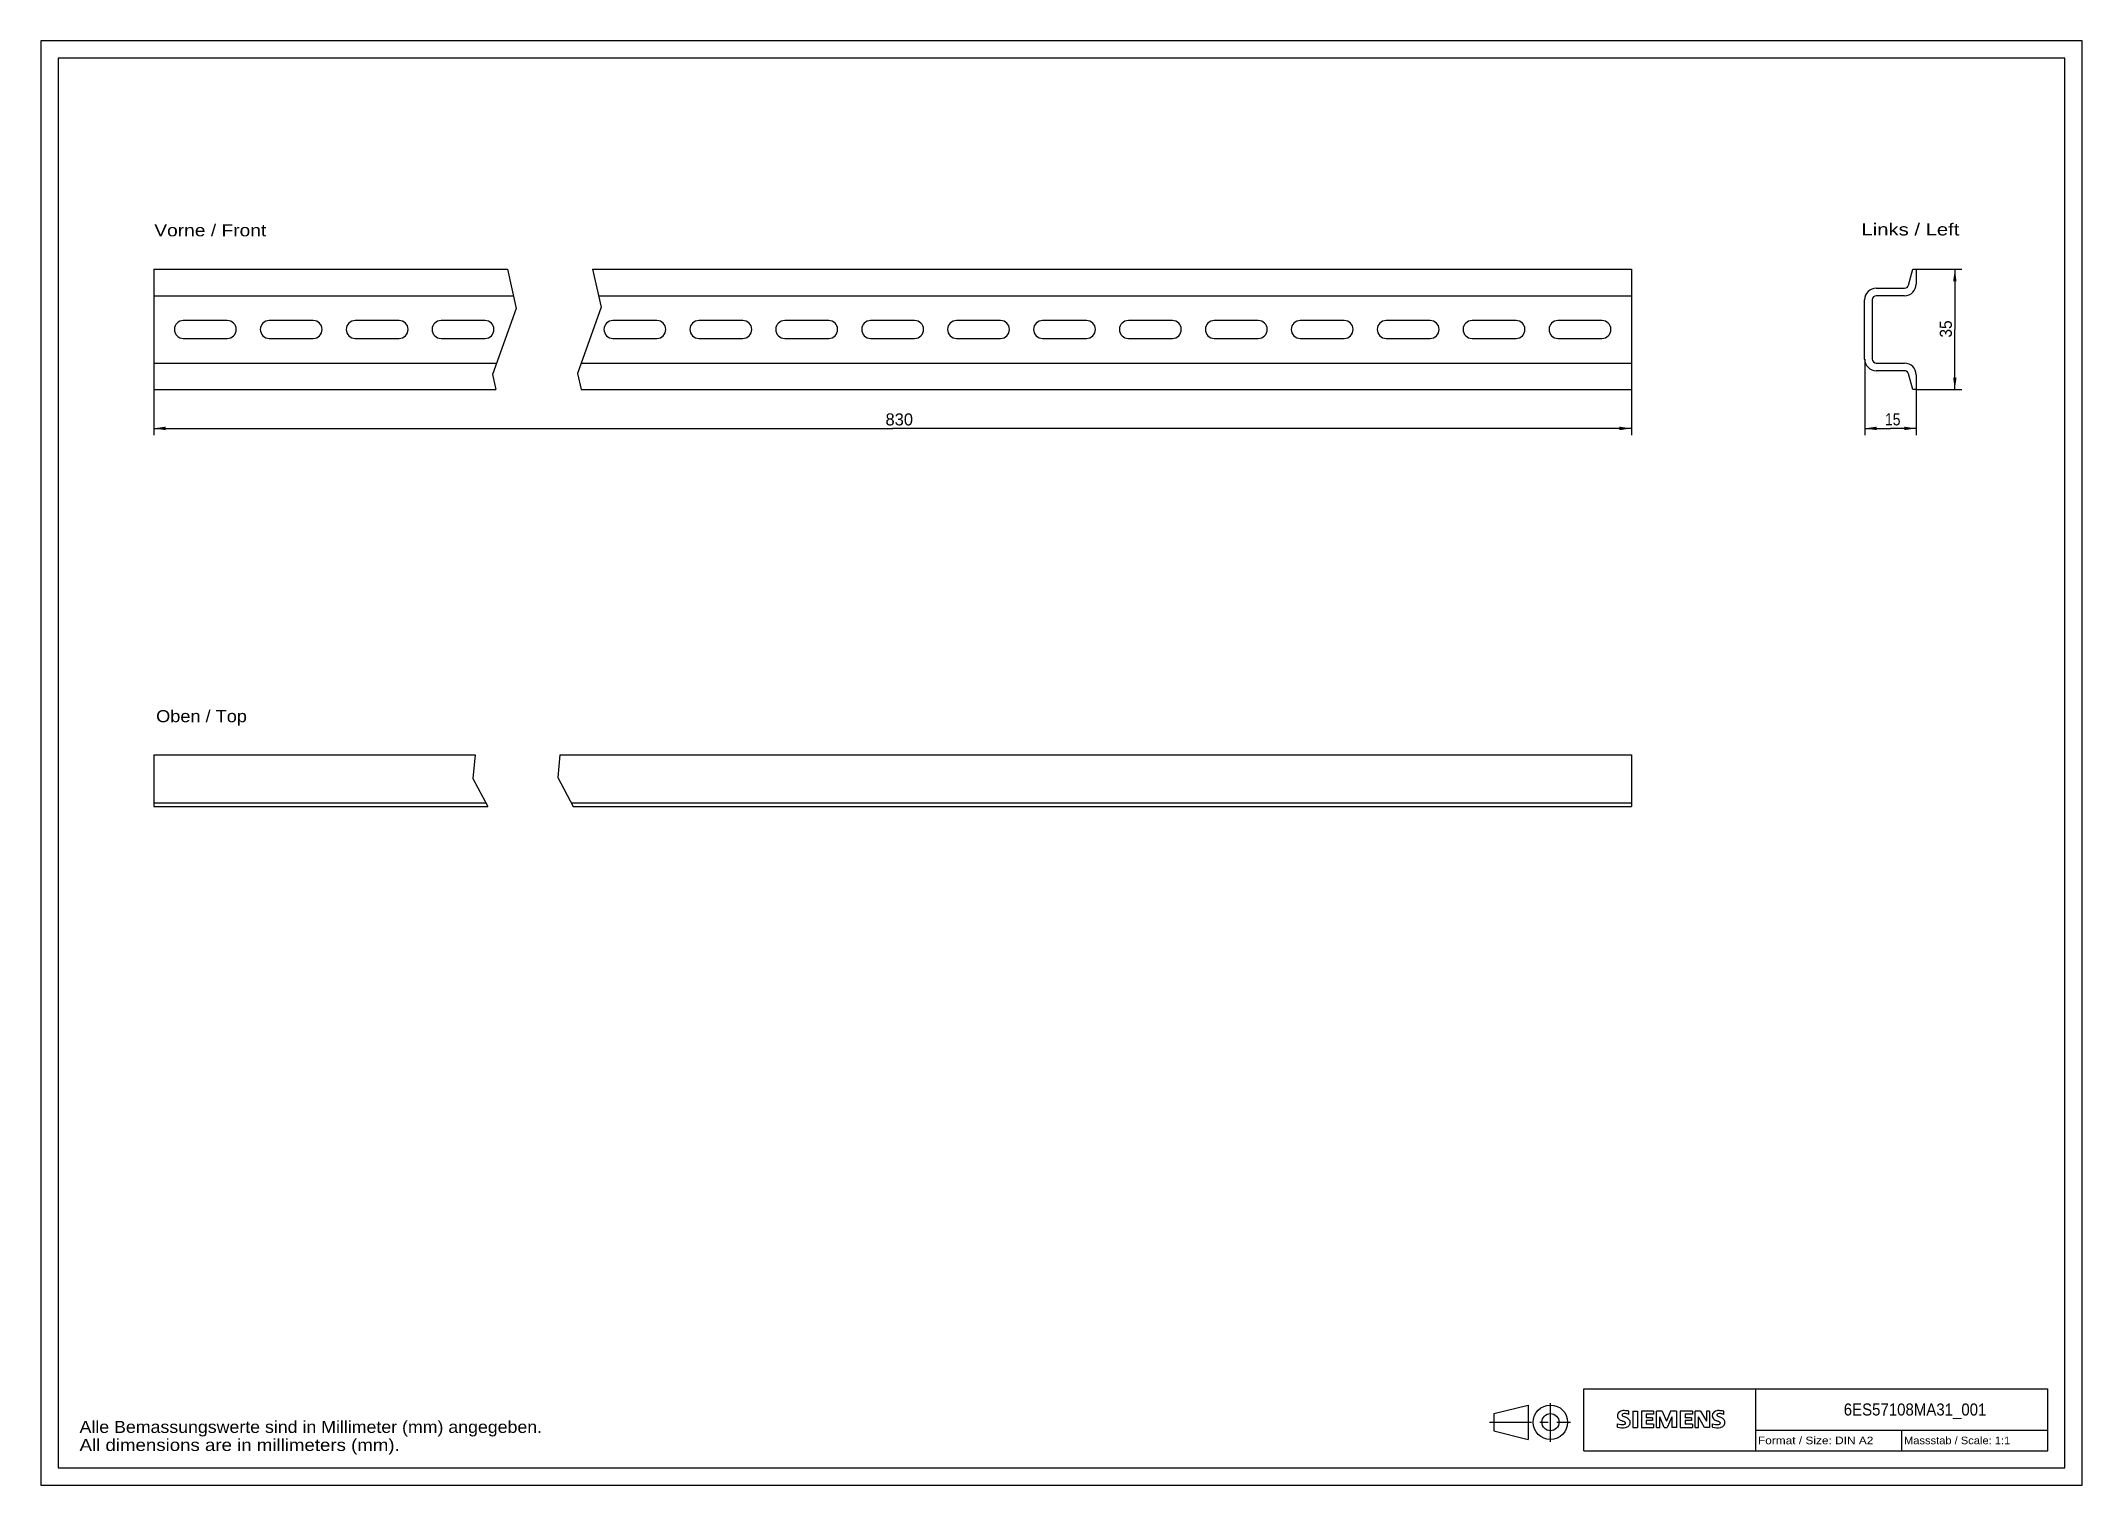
# Model space of a CAD drawing. Extents: x 0 to 594, y 0 to 420.
import ezdxf
from ezdxf.enums import TextEntityAlignment as Align

# ---------------------------------------------------------------- set-up
doc = ezdxf.new("R2010")
doc.units = 0
doc.header["$LTSCALE"] = 32.67
doc.linetypes.add('CENTER', pattern=[0.6, 0.375, -0.075, 0.075, -0.075])
doc.layers.get('0').update_dxf_attribs({"linetype": 'CONTINUOUS'})
for name, color, linetype in [('10000_FRONT', 7, 'CONTINUOUS'), ('10100_DIM_FRONT', 7, 'CONTINUOUS'), ('10300_FRONT_GERMAN_ENGLISH', 7, 'CONTINUOUS'), ('11000_LEFT', 7, 'CONTINUOUS'), ('11100_DIM_LEFT', 7, 'CONTINUOUS'), ('11300_LEFT_GERMAN_ENGLISH', 7, 'CONTINUOUS'), ('13000_TOP', 7, 'CONTINUOUS'), ('13300_TOP_GERMAN_ENGLISH', 7, 'CONTINUOUS'), ('90000_FRAME', 7, 'CONTINUOUS'), ('91000_TIP', 7, 'CONTINUOUS')]:
    doc.layers.add(name, color=color, linetype=linetype)
doc.dimstyles.get("Standard").update_dxf_attribs({"dimtxt": 2.5, "dimasz": 2.5, "dimexe": 1.25, "dimexo": 0.625, "dimtad": 1, "dimcen": 2.5, "dimazin": 3, "dimtfac": 1, "dimtmove": 0, "dimatfit": 3})

# ---------------------------------------------------------------- blocks, each defined once
blk = doc.blocks.new('*D0')
at = {"layer": '11100_DIM_LEFT', "color": 7, "linetype": 'CONTINUOUS'}
for p, q in [((530.71, 327.47), (530.71, 305.3)), ((545.71, 318.57), (545.71, 305.3)), ((530.71, 307.3), (538.21, 307.3)), ((545.71, 307.3), (538.21, 307.3))]:
    blk.add_line(p, q, dxfattribs=at)
for points in [[(534.21, 307.8), (530.71, 307.3), (534.21, 306.8)], [(542.21, 306.8), (545.71, 307.3), (542.21, 307.8)]]:
    blk.add_solid(points, dxfattribs=at)
blk.add_text('15', height=3.5, dxfattribs=at).set_placement((536.63, 308.17), (541.13, 308.17), align=Align.FIT)
blk = doc.blocks.new('*D1')
at = {"layer": '11100_DIM_LEFT', "color": 7, "linetype": 'CONTINUOUS'}
for p, q in [((545.71, 353.57), (558.95, 353.57)), ((556.95, 353.57), (556.95, 336.07)), ((556.95, 318.57), (556.95, 336.07)), ((545.71, 318.57), (558.95, 318.57))]:
    blk.add_line(p, q, dxfattribs=at)
for points in [[(557.45, 350.07), (556.95, 353.57), (556.45, 350.07)], [(556.45, 322.07), (556.95, 318.57), (557.45, 322.07)]]:
    blk.add_solid(points, dxfattribs=at)
blk.add_text('35', height=3.5, rotation=90, dxfattribs=at).set_placement((556.08, 333.71), (556.08, 338.71), align=Align.FIT)
blk = doc.blocks.new('*D2')
at = {"layer": '10100_DIM_FRONT', "color": 7, "linetype": 'CONTINUOUS'}
for p, q in [((32.86, 318.57), (32.86, 305.3)), ((462.86, 318.57), (462.86, 305.3)), ((32.86, 307.3), (247.86, 307.3)), ((462.86, 307.3), (247.86, 307.3))]:
    blk.add_line(p, q, dxfattribs=at)
for points in [[(36.36, 307.8), (32.86, 307.3), (36.36, 306.8)], [(459.36, 306.8), (462.86, 307.3), (459.36, 307.8)]]:
    blk.add_solid(points, dxfattribs=at)
blk.add_text('830', height=3.5, dxfattribs=at).set_placement((245.79, 308.17), (253.79, 308.17), align=Align.FIT)

msp = doc.modelspace()

# ---------------------------------------------------------------- linework, layer by layer
at = {"layer": '10000_FRONT', "color": 7, "linetype": 'CONTINUOUS'}
for p, q in [((32.865, 353.574), (32.865, 318.574)), ((32.865, 353.574), (135.766, 353.574)), ((135.766, 353.574), (138.358, 342.211)), ((160.526, 353.574), (163.049, 342.512)), ((160.526, 353.574), (462.865, 353.574)), ((462.865, 353.574), (462.865, 318.574)), ((32.865, 345.88), (137.521, 345.88)), ((162.281, 345.88), (462.865, 345.88)), ((54.265, 338.674), (41.465, 338.674)), ((79.265, 338.674), (66.465, 338.674)), ((104.265, 338.674), (91.465, 338.674)), ((129.265, 338.674), (116.465, 338.674)), ((138.358, 342.211), (131.432, 322.94)), ((163.049, 342.512), (156.123, 323.241)), ((179.265, 338.674), (166.465, 338.674)), ((204.265, 338.674), (191.465, 338.674)), ((229.265, 338.674), (216.465, 338.674)), ((254.265, 338.674), (241.465, 338.674)), ((279.265, 338.674), (266.465, 338.674)), ((304.265, 338.674), (291.465, 338.674)), ((329.265, 338.674), (316.465, 338.674)), ((354.265, 338.674), (341.465, 338.674)), ((379.265, 338.674), (366.465, 338.674)), ((404.265, 338.674), (391.465, 338.674)), ((429.265, 338.674), (416.465, 338.674)), ((454.265, 338.674), (441.465, 338.674)), ((41.465, 333.474), (54.265, 333.474)), ((66.465, 333.474), (79.265, 333.474)), ((91.465, 333.474), (104.265, 333.474)), ((116.465, 333.474), (129.265, 333.474)), ((166.465, 333.474), (179.265, 333.474)), ((191.465, 333.474), (204.265, 333.474)), ((216.465, 333.474), (229.265, 333.474)), ((241.465, 333.474), (254.265, 333.474)), ((266.465, 333.474), (279.265, 333.474)), ((291.465, 333.474), (304.265, 333.474)), ((316.465, 333.474), (329.265, 333.474)), ((341.465, 333.474), (354.265, 333.474)), ((366.465, 333.474), (379.265, 333.474)), ((391.465, 333.474), (404.265, 333.474)), ((416.465, 333.474), (429.265, 333.474)), ((441.465, 333.474), (454.265, 333.474)), ((32.865, 326.269), (132.629, 326.269)), ((131.432, 322.94), (132.428, 318.574)), ((156.123, 323.241), (157.188, 318.574)), ((157.211, 326.269), (462.865, 326.269)), ((32.865, 318.574), (132.428, 318.574)), ((157.188, 318.574), (462.865, 318.574))]:
    msp.add_line(p, q, dxfattribs=at)
for centre, start, end in [((41.465, 336.074), 90, 270), ((54.265, 336.074), 270, 90), ((66.465, 336.074), 90, 270), ((79.265, 336.074), 270, 90), ((91.465, 336.074), 90, 270), ((104.265, 336.074), 270, 90), ((116.465, 336.074), 90, 270), ((129.265, 336.074), 270, 90), ((166.465, 336.074), 90, 270), ((179.265, 336.074), 270, 90), ((191.465, 336.074), 90, 270), ((204.265, 336.074), 270, 90), ((216.465, 336.074), 90, 270), ((229.265, 336.074), 270, 90), ((241.465, 336.074), 90, 270), ((254.265, 336.074), 270, 90), ((266.465, 336.074), 90, 270), ((279.265, 336.074), 270, 90), ((291.465, 336.074), 90, 270), ((304.265, 336.074), 270, 90), ((316.465, 336.074), 90, 270), ((329.265, 336.074), 270, 90), ((341.465, 336.074), 90, 270), ((354.265, 336.074), 270, 90), ((366.465, 336.074), 90, 270), ((379.265, 336.074), 270, 90), ((391.465, 336.074), 90, 270), ((404.265, 336.074), 270, 90), ((416.465, 336.074), 90, 270), ((429.265, 336.074), 270, 90), ((441.465, 336.074), 90, 270), ((454.265, 336.074), 270, 90)]:
    msp.add_arc(centre, 2.6, start, end, dxfattribs=at)
at = {"layer": '11000_LEFT', "color": 7, "linetype": 'CONTINUOUS'}
for p, q in [((543.473, 348.963), (544.708, 353.574)), ((544.708, 353.574), (545.708, 353.574)), ((545.708, 353.574), (545.708, 349.274)), ((530.708, 327.469), (530.708, 344.68)), ((532.903, 344.68), (532.903, 327.469)), ((534.103, 348.074), (542.314, 348.074)), ((542.314, 345.88), (534.103, 345.88)), ((534.103, 326.269), (542.314, 326.269)), ((542.314, 324.074), (534.103, 324.074)), ((544.708, 318.574), (543.473, 323.185)), ((545.708, 322.874), (545.708, 318.574)), ((545.708, 318.574), (544.708, 318.574))]:
    msp.add_line(p, q, dxfattribs=at)
for centre, radius, start, end in [((534.103, 344.68), 3.395, 90, 180), ((534.103, 344.68), 1.2, 90, 180), ((542.314, 349.274), 3.395, 270, 360), ((542.314, 349.274), 1.2, 270, 345), ((534.103, 327.469), 3.395, 180, 270), ((534.103, 327.469), 1.2, 180, 270), ((542.314, 322.874), 3.395, 0, 90), ((542.314, 322.874), 1.2, 15, 90)]:
    msp.add_arc(centre, radius, start, end, dxfattribs=at)
at = {"layer": '13000_TOP', "color": 7, "linetype": 'CONTINUOUS'}
for p, q in [((32.865, 212.397), (32.865, 197.397)), ((32.865, 212.397), (126.373, 212.397)), ((126.373, 212.397), (125.711, 205.507)), ((151.035, 212.397), (150.402, 205.808)), ((151.035, 212.397), (462.865, 212.397)), ((462.865, 212.397), (462.865, 197.397)), ((125.711, 205.507), (130.028, 197.397)), ((150.402, 205.808), (154.879, 197.397)), ((32.865, 198.397), (129.495, 198.397)), ((32.865, 197.397), (130.028, 197.397)), ((154.347, 198.397), (462.865, 198.397)), ((154.879, 197.397), (462.865, 197.397))]:
    msp.add_line(p, q, dxfattribs=at)
at = {"layer": '90000_FRAME', "color": 7, "linetype": 'CONTINUOUS'}
for p, q in [((0, 420), (0, 0)), ((594, 420), (0, 420)), ((594, 0), (594, 420)), ((5, 415), (5, 5)), ((589, 415), (5, 415)), ((589, 5), (589, 415)), ((449, 28), (584, 28)), ((449, 10), (449, 28)), ((499, 10), (499, 28)), ((584, 10), (584, 28)), ((458.803, 16.892), (458.803, 17.842)), ((458.994, 20.969), (459.268, 21.243)), ((462.13, 20.552), (462.13, 21.502)), ((463.223, 21.55), (464.649, 21.55)), ((463.223, 21.55), (463.223, 16.797)), ((464.649, 21.55), (464.649, 16.797)), ((469.26, 21.55), (465.742, 21.55)), ((465.742, 21.55), (465.742, 16.797)), ((469.26, 20.671), (467.121, 20.671)), ((467.121, 20.671), (467.121, 19.601)), ((468.975, 19.601), (467.121, 19.601)), ((468.975, 18.817), (467.121, 18.817)), ((467.121, 18.817), (467.121, 17.7)), ((468.975, 19.601), (468.975, 18.817)), ((469.26, 21.55), (469.26, 20.671)), ((471.827, 21.55), (470.115, 21.55)), ((470.115, 16.797), (470.115, 21.55)), ((472.397, 16.749), (471.066, 19.839)), ((471.066, 16.797), (471.066, 19.839)), ((471.827, 21.55), (473.062, 18.651)), ((474.251, 21.55), (473.062, 18.651)), ((474.583, 19.886), (473.253, 16.749)), ((475.962, 21.55), (474.251, 21.55)), ((474.583, 19.886), (474.583, 16.797)), ((475.962, 21.55), (475.962, 16.797)), ((480.573, 21.55), (477.055, 21.55)), ((477.055, 21.55), (477.055, 16.797)), ((480.573, 20.671), (478.434, 20.671)), ((478.434, 20.671), (478.434, 19.601)), ((480.287, 19.601), (478.434, 19.601)), ((480.287, 18.817), (478.434, 18.817)), ((478.434, 18.817), (478.434, 17.7)), ((480.287, 19.601), (480.287, 18.817)), ((480.573, 21.55), (480.573, 20.671)), ((482.949, 21.55), (481.404, 21.55)), ((481.404, 16.797), (481.404, 21.55)), ((484.066, 16.797), (482.355, 19.839)), ((482.355, 16.797), (482.355, 19.839)), ((482.949, 21.55), (484.637, 18.603)), ((485.587, 21.55), (484.637, 21.55)), ((484.637, 21.55), (484.637, 18.603)), ((485.587, 21.55), (485.587, 16.797)), ((486.395, 16.892), (486.395, 17.842)), ((489.723, 20.552), (489.723, 21.502)), ((463.223, 16.797), (464.649, 16.797)), ((465.742, 16.797), (469.307, 16.797)), ((469.307, 17.7), (467.121, 17.7)), ((469.307, 17.7), (469.307, 16.797)), ((470.115, 16.797), (471.066, 16.797)), ((472.397, 16.749), (473.253, 16.749)), ((475.962, 16.797), (474.583, 16.797)), ((477.055, 16.797), (480.62, 16.797)), ((480.62, 17.7), (478.434, 17.7)), ((480.62, 17.7), (480.62, 16.797)), ((481.404, 16.797), (482.355, 16.797)), ((485.587, 16.797), (484.066, 16.797)), ((499, 16), (584, 16)), ((541.5, 10), (541.5, 16)), ((449, 10), (584, 10)), ((0, 0), (594, 0)), ((5, 5), (589, 5))]:
    msp.add_line(p, q, dxfattribs=at)
for centre, radius, start, end in [((460.062, 20.195), 1.309, 164.197486, 195.802514), ((459.894, 20.303), 1.12, 142.813918, 167.152295), ((460, 20.155), 1.239, 194.795219, 225.717655), ((460.048, 20.854), 3.259, 247.530021, 280.757952), ((460.24, 19.996), 1.581, 121.214095, 141.525477), ((460.604, 20.861), 2.166, 227.311928, 242.704032), ((460.619, 19.307), 2.367, 86.221802, 120.42726), ((464.459, 28.395), 10.629, 242.86201, 247.104203), ((460.407, 20.421), 0.303, 154.440035, 221.82017), ((460.486, 20.342), 0.41, 102.828783, 149.225964), ((460.817, 20.807), 0.866, 222.776039, 239.036243), ((453.663, 2.602), 17.332, 65.341467, 67.399777), ((461.719, 22.403), 2.699, 240.0482, 251.377967), ((460.903, 18.6), 2.202, 84.040006, 103.342766), ((460.35, 12.611), 9.068, 78.682705, 87.31476), ((458.31, 13.477), 6.859, 59.902027, 68.203648), ((460.792, 18.029), 0.34, 305.503221, 72.46529), ((460.562, 16.182), 4.642, 70.262586, 82.952419), ((460.986, 18.115), 1.505, 25.956292, 59.483483), ((461.058, 18.193), 1.406, 335.386797, 24.391512), ((487.655, 20.195), 1.309, 164.197486, 195.802514), ((487.487, 20.303), 1.12, 142.813918, 167.152295), ((487.593, 20.155), 1.239, 194.795219, 225.717655), ((487.641, 20.854), 3.259, 247.530021, 280.757952), ((487.832, 19.996), 1.581, 121.214095, 141.525477), ((488.197, 20.861), 2.166, 227.311928, 242.704032), ((488.212, 19.307), 2.367, 86.221802, 120.42726), ((492.052, 28.395), 10.629, 242.86201, 247.104203), ((488, 20.421), 0.303, 154.440035, 221.82017), ((488.079, 20.342), 0.41, 102.828783, 149.225964), ((488.41, 20.807), 0.866, 222.776039, 239.036243), ((481.256, 2.602), 17.332, 65.341467, 67.399777), ((489.311, 22.403), 2.699, 240.0482, 251.377967), ((488.496, 18.6), 2.202, 84.040006, 103.342766), ((487.943, 12.611), 9.068, 78.682705, 87.31476), ((485.903, 13.477), 6.859, 59.902027, 68.203648), ((488.384, 18.029), 0.34, 305.503221, 72.46529), ((488.155, 16.182), 4.642, 70.262586, 82.952419), ((488.578, 18.115), 1.505, 25.956292, 59.483483), ((488.65, 18.193), 1.406, 335.386797, 24.391512), ((460.226, 21.431), 4.757, 252.59392, 280.98166), ((460.507, 18.754), 1.112, 277.709996, 295.688493), ((460.68, 18.813), 2.101, 282.405836, 311.864443), ((461.053, 18.246), 1.433, 315.890455, 333.522926), ((487.818, 21.431), 4.757, 252.59392, 280.98166), ((488.1, 18.754), 1.112, 277.709996, 295.688493), ((488.273, 18.813), 2.101, 282.405836, 311.864443), ((488.646, 18.246), 1.433, 315.890455, 333.522926)]:
    msp.add_arc(centre, radius, start, end, dxfattribs=at)
at = {"layer": '91000_TIP', "color": 7, "linetype": 'CENTER'}
for p, q in [((439.28, 12.583), (439.28, 23.866)), ((421.5, 18.304), (445.102, 18.304))]:
    msp.add_line(p, q, dxfattribs=at)
at = {"layer": '91000_TIP', "color": 7, "linetype": 'CONTINUOUS'}
for p, q in [((422.78, 20.804), (432.78, 23.304)), ((422.78, 20.804), (422.78, 15.804)), ((432.78, 23.304), (432.78, 13.304)), ((422.78, 15.804), (432.78, 13.304))]:
    msp.add_line(p, q, dxfattribs=at)
for radius in [5, 2.5]:
    msp.add_circle((439.28, 18.304), radius, dxfattribs=at)

# ---------------------------------------------------------------- texts
at = {"color": 7, "linetype": 'CONTINUOUS'}
for s, p, p2 in [('Alle Bemassungswerte sind in Millimeter (mm) angegeben.', (11.276, 15.19), (145.859, 15.19)), ('All dimensions are in millimeters (mm).', (11.276, 9.94), (104.442, 9.94))]:
    msp.add_text(s, height=3.5, dxfattribs=at).set_placement(p, p2, align=Align.FIT)
at = {"layer": '10300_FRONT_GERMAN_ENGLISH', "color": 7, "linetype": 'CONTINUOUS'}
msp.add_text('Vorne / Front', height=3.5, dxfattribs=at).set_placement((33.015, 363.163), (65.598, 363.163), align=Align.FIT)
at = {"layer": '11300_LEFT_GERMAN_ENGLISH', "color": 7, "linetype": 'CONTINUOUS'}
msp.add_text('Links / Left', height=3.5, dxfattribs=at).set_placement((529.777, 363.408), (558.277, 363.408), align=Align.FIT)
at = {"layer": '13300_TOP_GERMAN_ENGLISH', "color": 7, "linetype": 'CONTINUOUS'}
msp.add_text('Oben / Top', height=3.5, dxfattribs=at).set_placement((33.556, 221.866), (59.973, 221.866), align=Align.FIT)
at = {"layer": '90000_FRAME', "color": 7, "linetype": 'CONTINUOUS'}
for s, height, p, p2 in [('6ES57108MA31_001', 3.5, (524.625, 20.25), (566.125, 20.25)), ('Format / Size: DIN A2', 2.2, (499.66, 11.9), (533.236, 11.9)), ('Massstab / Scale: 1:1', 2.2, (542.16, 11.9), (573.065, 11.9))]:
    msp.add_text(s, height=height, dxfattribs=at).set_placement(p, p2, align=Align.FIT)

# ---------------------------------------------------------------- dimensions: what is measured, and where the dimension line sits
at = {"layer": '10100_DIM_FRONT', "color": 7, "linetype": 'CONTINUOUS'}
dim = msp.add_linear_dim(base=(32.865, 307.298), p1=(462.865, 318.574), p2=(32.865, 318.574), angle=180, dimstyle='Standard', dxfattribs=at)
dim.commit()
dim.dimension.update_dxf_attribs({"geometry": '*D2', "text_midpoint": (249.792, 309.923), "dimtype": 128})
at = {"layer": '11100_DIM_LEFT', "color": 7, "linetype": 'CONTINUOUS'}
for base, p2, angle, picture, middle in [((556.953, 353.574), (545.708, 353.574), 90, '*D1', (554.328, 336.212)), ((530.708, 307.298), (530.708, 327.469), 180, '*D0', (538.885, 309.923))]:
    dim = msp.add_linear_dim(base=base, p1=(545.708, 318.574), p2=p2, angle=angle, dimstyle='Standard', dxfattribs=at)
    dim.commit()
    dim.dimension.update_dxf_attribs({"geometry": picture, "text_midpoint": middle, "dimtype": 128})

doc.saveas('drawing.dxf')
